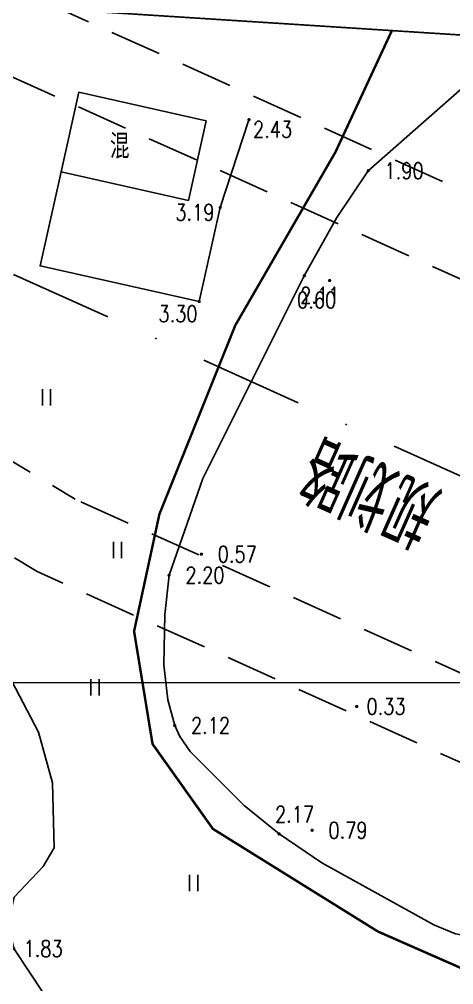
# Model space of a CAD drawing. Extents: x 500036 to 1001740, y 2543128 to 5086681.
# Drawn here: x 500721.3 to 500747.9, y 2544140.4 to 2544199.5 of the extents above; entities that cross this region are included whole.
import ezdxf
from ezdxf.enums import TextEntityAlignment as Align

# ---------------------------------------------------------------- set-up
doc = ezdxf.new("R2010")
doc.units = 0
doc.header["$LTSCALE"] = 0.5
for name, pattern in [('DASHDOT', [25.4, 12.7, -6.35, 0, -6.35]), ('HIDDEN', [9.525, 6.35, -3.175]), ('X3', [5, 4, -1])]:
    doc.linetypes.add(name, pattern=pattern)
doc.layers.get('0').update_dxf_attribs({"linetype": 'CONTINUOUS', "lineweight": 5})
for name, color, linetype in [('0-文字', 7, 'CONTINUOUS'), ('GCD', 8, 'CONTINUOUS'), ('L-道路中线', 6, 'DASHDOT'), ('地形图', 8, 'CONTINUOUS'), ('路基边线', 1, 'CONTINUOUS'), ('路面边线', 7, 'CONTINUOUS')]:
    doc.layers.add(name, color=color, linetype=linetype)
doc.styles.add('HZ', font='romans.shx', dxfattribs={"width": 0.8, "bigfont": 'hztxt.shx'})
doc.styles.get("Standard").update_dxf_attribs({"font": 'simplex1.shx', "width": 0.7, "bigfont": 'hztxt.shx'})
doc.linetypes.add('10421', pattern='A,2,[150,AAA.SHX,S=1,R=0,X=0,Y=1],1e-11', length=2)
doc.linetypes.add('10422', pattern='A,2,[150,AAA.SHX,S=1,R=0,X=0,Y=1],2,[177,AAA.SHX,S=1,R=0,X=0,Y=0.8],1e-09', length=4)
doc.linetypes.add('447', pattern='A,8,-1,[148,AAA.SHX,S=1,R=0,X=0,Y=0],-1', length=10)

# ---------------------------------------------------------------- blocks, each defined once
blk = doc.blocks.new('GC200')
at = {"linetype": 'Continuous', "const_width": 0.2, "flags": 128}
blk.add_lwpolyline([(-0.1, 0, 1), (0.1, 0, 1)], format="xyb", close=True, dxfattribs=at)
blk = doc.blocks.new('gc121')
for p, q in [((-0.5, -1), (-0.5, 1)), ((0.5, -1), (0.5, 1))]:
    blk.add_line(p, q)

msp = doc.modelspace()

# ---------------------------------------------------------------- linework, layer by layer
msp.add_lwpolyline([(500612.923, 2544631.656), (500974.652, 2544631.656), (500974.652, 2544158.863), (500612.923, 2544158.863)], close=True)
at = {"layer": 'L-道路中线'}
msp.add_lwpolyline([(501372.798, 2544141.402), (501295.572, 2544140.992, 0.201659), (501252.796, 2544122.74), (501210.097, 2544078.662, -0.20731), (501166.019, 2544060.418), (501019.295, 2544062.821, -0.102157), (500960.096, 2544076.059), (500620.317, 2544229.262, 0.087425), (500519.419, 2544254.939), (500155.262, 2544282.222), (500036.321, 2544282.222)], format="xyb", dxfattribs=at)
at = {"layer": '地形图', "linetype": 'Continuous', "const_width": 0.1, "flags": 128}
msp.add_lwpolyline([(500668.221, 2544203.688), (500694.492, 2544202.007), (500754.721, 2544198.154)], dxfattribs=at)
at = {"layer": '地形图', "linetype": 'X3', "const_width": 0.15, "flags": 128}
msp.add_lwpolyline([(500749.913, 2544140.716), (500743.276, 2544143.632), (500733.161, 2544149.921), (500729.462, 2544155.12), (500728.33, 2544162.026), (500729.882, 2544169.2), (500734.535, 2544180.772), (500740.677, 2544191.389), (500744.135, 2544198.831)], dxfattribs=at)
at = {"layer": '地形图', "linetype": '10421', "elevation": 1.654, "flags": 128}
msp.add_lwpolyline([(500772.313, 2544176.013), (500772.636, 2544178.31), (500772.491, 2544182.412), (500772.258, 2544184.264), (500771.254, 2544186.264), (500770.041, 2544188.017), (500768.626, 2544189.338), (500763.593, 2544193.226), (500762.582, 2544193.797), (500761.707, 2544194.027), (500753.857, 2544195.07), (500752.909, 2544195.279), (500750.632, 2544195.964), (500749.546, 2544195.874), (500748.436, 2544195.295), (500742.683, 2544190.243), (500740.763, 2544187.389), (500738.767, 2544183.813), (500732.553, 2544171.382), (500730.476, 2544165.46), (500730.212, 2544163.055), (500730.15, 2544159.972), (500730.397, 2544157.83), (500730.82, 2544156.254), (500731.129, 2544155.589), (500731.765, 2544154.659), (500735.077, 2544151.36), (500737.22, 2544149.611), (500739.843, 2544147.838), (500746.708, 2544144.044), (500748.028, 2544143.483), (500749.161, 2544143.278), (500751.163, 2544143.262), (500753.87, 2544143.44), (500755.388, 2544143.897), (500756.466, 2544144.807), (500761.295, 2544151.761), (500763.469, 2544155.413), (500765.326, 2544159.038), (500766.945, 2544162.713), (500769.392, 2544168.394)], close=True, dxfattribs=at)
at = {"layer": '地形图', "linetype": 'Continuous', "flags": 128}
msp.add_lwpolyline([(500732.748, 2544193.311), (500731.658, 2544188.431), (500723.851, 2544190.175), (500724.941, 2544195.055)], close=True, dxfattribs=at)
at = {"layer": '地形图', "linetype": '10422', "flags": 128}
msp.add_lwpolyline([(500735.373, 2544193.372), (500733.61, 2544187.995), (500732.322, 2544182.229), (500722.563, 2544184.409), (500723.851, 2544190.175)], dxfattribs=at)
at = {"layer": '地形图', "linetype": '447', "flags": 128}
msp.add_lwpolyline([(500723.851, 2544190.175), (500722.563, 2544184.409), (500732.322, 2544182.229), (500733.61, 2544187.995)], dxfattribs=at)
at = {"layer": '地形图', "linetype": '10421', "flags": 128}
msp.add_lwpolyline([(500720.836, 2544158.96), (500717.862, 2544162.864), (500717.042, 2544163.215), (500714.176, 2544164.11), (500710.339, 2544164.843), (500706.408, 2544165.262), (500701.003, 2544164.956), (500698.33, 2544164.54), (500696.699, 2544163.771), (500696.096, 2544163.298), (500695.897, 2544162.841), (500695.477, 2544154.763), (500695.559, 2544153.814), (500695.817, 2544153.072), (500698.638, 2544148.351), (500698.674, 2544148.023), (500698.418, 2544147.679), (500698.257, 2544147.696), (500697.936, 2544148.122), (500696.396, 2544151.498), (500695.858, 2544151.899), (500695.214, 2544152.123), (500694.583, 2544152.206), (500693.367, 2544152.323), (500692.009, 2544152.391), (500689.977, 2544152.24), (500689.129, 2544152.008), (500688.002, 2544151.052), (500684.62, 2544147.602), (500683.545, 2544146.525), (500681.033, 2544143.476), (500680.038, 2544141.453), (500678.001, 2544133.044), (500678.069, 2544130.434), (500678.713, 2544128.331), (500681.074, 2544124.536), (500682.821, 2544122.476), (500683.802, 2544121.185), (500684.348, 2544120.7), (500685.168, 2544120.255), (500695.156, 2544116.711), (500696.677, 2544116.242), (500704.022, 2544114.651), (500705.697, 2544114.042), (500706.728, 2544113.456), (500709.295, 2544111.705), (500709.947, 2544111.33), (500711.483, 2544110.613), (500724.353, 2544105.173), (500725.971, 2544104.488), (500736.719, 2544099.454), (500737.774, 2544099.088), (500739.407, 2544098.857), (500742.124, 2544099.205), (500745.059, 2544100.595), (500747.072, 2544101.918), (500747.827, 2544103.246), (500748.32, 2544105.062), (500751.168, 2544117.684), (500751.212, 2544118.636), (500751.16, 2544119.431), (500750.719, 2544120.452), (500749.581, 2544121.494), (500743.001, 2544125.477), (500734.99, 2544131.247), (500730.732, 2544133.843), (500726.373, 2544136.879), (500722.793, 2544139.803), (500720.953, 2544142.583), (500720.61, 2544144.132), (500720.985, 2544145.729), (500722.758, 2544147.623), (500723.439, 2544148.755), (500723.319, 2544152.74), (500722.464, 2544155.845)], close=True, dxfattribs=at)
at = {"layer": '路基边线', "linetype": 'HIDDEN'}
for p, q in [((500751.576, 2544187.63), (500714.912, 2544204.161)), ((500696.487, 2544181.206), (500722.397, 2544165.684)), ((500750.01, 2544153.234), (500722.397, 2544165.684))]:
    msp.add_line(p, q, dxfattribs=at)
at = {"layer": '路面边线', "linetype": 'HIDDEN'}
for p, q in [((500749.52, 2544183.072), (500713.056, 2544199.514)), ((500698.807, 2544185.645), (500724.717, 2544170.123))]:
    msp.add_line(p, q, dxfattribs=at)
at = {"layer": '路面边线', "linetype": 'HIDDEN', "flags": 128}
msp.add_lwpolyline([(500769.715, 2544129.382, 0.304569), (500752.065, 2544157.792), (500724.717, 2544170.123)], format="xyb", dxfattribs=at)

# ---------------------------------------------------------------- block references
at = {"layer": '地形图', "linetype": 'Continuous'}
ref = msp.add_blockref('GC200', (500735.373, 2544193.372, 2.432), dxfattribs=dict(at, xscale=0.5, yscale=0.5, zscale=0.5))
ref.add_attrib('height', '2.43', dxfattribs={"layer": 'GCD', "linetype": 'Continuous', "height": 1, "style": 'HZ', "width": 0.8}).set_placement((500735.623, 2544192.772, 2.43), align=Align.MIDDLE_LEFT)
ref = msp.add_blockref('GC200', (500742.683, 2544190.243, 1.896), dxfattribs=dict(at, xscale=0.5, yscale=0.5, zscale=0.5))
ref.add_attrib('height', '1.90', dxfattribs={"layer": 'GCD', "linetype": 'Continuous', "height": 1, "style": 'HZ', "width": 0.8}).set_placement((500743.683, 2544190.243, 1.9), align=Align.MIDDLE_LEFT)
ref = msp.add_blockref('GC200', (500733.61, 2544187.995, 3.192), dxfattribs=dict(at, xscale=0.5, yscale=0.5, zscale=0.5))
ref.add_attrib('height', '3.19', dxfattribs={"layer": 'GCD', "linetype": 'Continuous', "height": 1, "style": 'HZ', "width": 0.8}).set_placement((500730.86, 2544187.695, 3.19), align=Align.MIDDLE_LEFT)
ref = msp.add_blockref('GC200', (500738.767, 2544183.813, 2.108), dxfattribs=dict(at, xscale=0.5, yscale=0.5, zscale=0.5))
ref.add_attrib('height', '2.11', dxfattribs={"layer": 'GCD', "linetype": 'Continuous', "height": 1, "style": 'HZ', "width": 0.8}).set_placement((500738.517, 2544182.613, 2.11), align=Align.MIDDLE_LEFT)
ref = msp.add_blockref('GC200', (500740.32, 2544183.518, 0.602), dxfattribs=dict(at, xscale=0.5, yscale=0.5, zscale=0.5))
ref.add_attrib('height', '0.60', dxfattribs={"layer": 'GCD', "linetype": 'Continuous', "height": 1, "style": 'HZ', "width": 0.8}).set_placement((500738.32, 2544182.318, 0.6), align=Align.MIDDLE_LEFT)
ref = msp.add_blockref('GC200', (500732.322, 2544182.229, 3.304), dxfattribs=dict(at, xscale=0.5, yscale=0.5, zscale=0.5))
ref.add_attrib('height', '3.30', dxfattribs={"layer": 'GCD', "linetype": 'Continuous', "height": 1, "style": 'HZ', "width": 0.8}).set_placement((500729.822, 2544181.479, 3.3), align=Align.MIDDLE_LEFT)
at = {"layer": '地形图', "linetype": 'Continuous', "xscale": 0.5, "yscale": 0.5}
for p in [(500722.961, 2544176.354), (500727.316, 2544167.016), (500725.932, 2544158.593), (500731.98, 2544146.599)]:
    msp.add_blockref('gc121', p, dxfattribs=at)
at = {"layer": '地形图', "linetype": 'Continuous'}
ref = msp.add_blockref('GC200', (500732.457, 2544166.751, 0.573), dxfattribs=dict(at, xscale=0.5, yscale=0.5, zscale=0.5))
ref.add_attrib('height', '0.57', dxfattribs={"layer": 'GCD', "linetype": 'Continuous', "height": 1, "style": 'HZ', "width": 0.8}).set_placement((500733.457, 2544166.751, 0.57), align=Align.MIDDLE_LEFT)
ref = msp.add_blockref('GC200', (500730.476, 2544165.46, 2.198), dxfattribs=dict(at, xscale=0.5, yscale=0.5, zscale=0.5))
ref.add_attrib('height', '2.20', dxfattribs={"layer": 'GCD', "linetype": 'Continuous', "height": 1, "style": 'HZ', "width": 0.8}).set_placement((500731.476, 2544165.46, 2.2), align=Align.MIDDLE_LEFT)
ref = msp.add_blockref('GC200', (500741.977, 2544157.418, 0.33), dxfattribs=dict(at, xscale=0.5, yscale=0.5, zscale=0.5))
ref.add_attrib('height', '0.33', dxfattribs={"layer": 'GCD', "linetype": 'Continuous', "height": 1, "style": 'HZ', "width": 0.8}).set_placement((500742.577, 2544157.418, 0.33), align=Align.MIDDLE_LEFT)
ref = msp.add_blockref('GC200', (500730.82, 2544156.254, 2.118), dxfattribs=dict(at, xscale=0.5, yscale=0.5, zscale=0.5))
ref.add_attrib('height', '2.12', dxfattribs={"layer": 'GCD', "linetype": 'Continuous', "height": 1, "style": 'HZ', "width": 0.8}).set_placement((500731.82, 2544156.254, 2.12), align=Align.MIDDLE_LEFT)
ref = msp.add_blockref('GC200', (500737.22, 2544149.611, 2.172), dxfattribs=dict(at, xscale=0.5, yscale=0.5, zscale=0.5))
ref.add_attrib('height', '2.17', dxfattribs={"layer": 'GCD', "linetype": 'Continuous', "height": 1, "style": 'HZ', "width": 0.8}).set_placement((500736.97, 2544150.811, 2.17), align=Align.MIDDLE_LEFT)
ref = msp.add_blockref('GC200', (500739.243, 2544149.832, 0.787), dxfattribs=dict(at, xscale=0.5, yscale=0.5, zscale=0.5))
ref.add_attrib('height', '0.79', dxfattribs={"layer": 'GCD', "linetype": 'Continuous', "height": 1, "style": 'HZ', "width": 0.8}).set_placement((500740.243, 2544149.832, 0.79), align=Align.MIDDLE_LEFT)
ref = msp.add_blockref('GC200', (500720.953, 2544142.583, 1.83), dxfattribs=dict(at, xscale=0.5, yscale=0.5, zscale=0.5))
ref.add_attrib('height', '1.83', dxfattribs={"layer": 'GCD', "linetype": 'Continuous', "height": 1, "style": 'HZ', "width": 0.8}).set_placement((500721.553, 2544142.583, 1.83), align=Align.MIDDLE_LEFT)

# ---------------------------------------------------------------- texts
at = {"layer": '0-文字', "ltscale": 1000, "width": 0.7}
msp.add_text('规划路', height=4, rotation=156.08942, dxfattribs=at).set_placement((500738.944, 2544172.295, 0.099), align=Align.MIDDLE_RIGHT)
at = {"layer": '地形图', "linetype": 'Continuous', "style": 'HZ', "width": 0.8}
msp.add_text('混', height=1.5, dxfattribs=at).set_placement((500728.05, 2544191.743), align=Align.MIDDLE_RIGHT)

doc.saveas('drawing.dxf')
